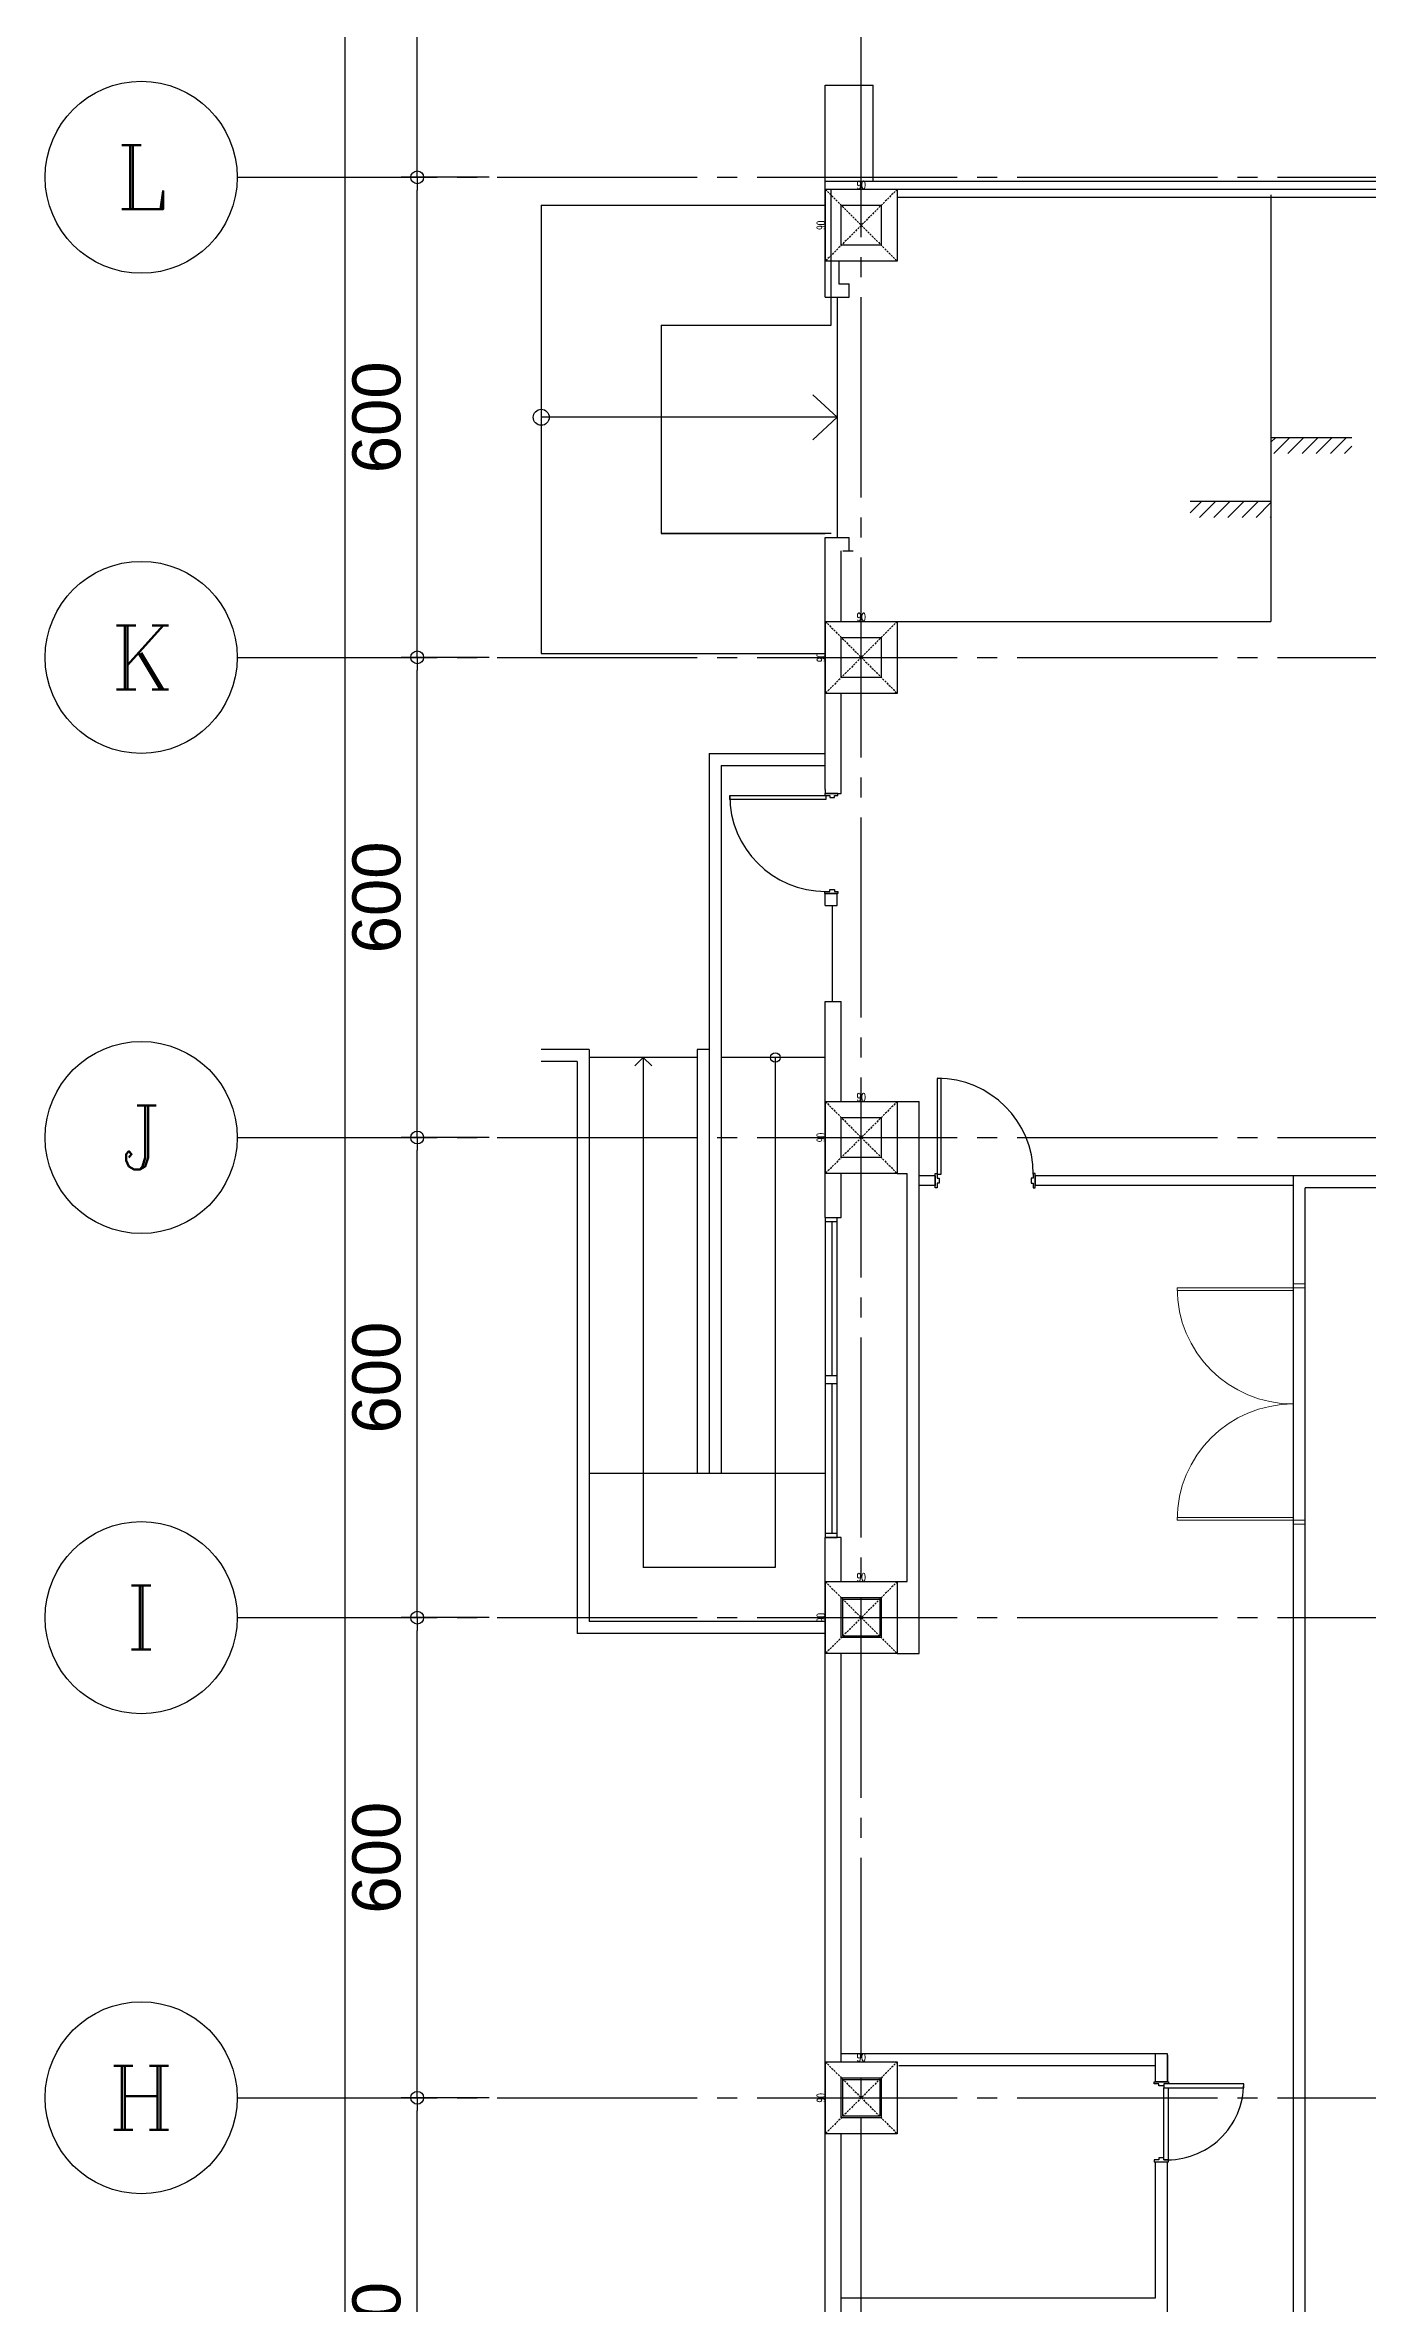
# Model space of a CAD drawing. Extents: x -18489 to 195597, y -1599 to 112111.
# Drawn here: x -960 to 693, y 15492 to 18315 of the extents above; entities that cross this region are included whole.
import ezdxf
from ezdxf.enums import TextEntityAlignment as Align

# ---------------------------------------------------------------- set-up
doc = ezdxf.new("R2010")
doc.units = 0
doc.header["$LTSCALE"] = 100
doc.linetypes.add('X-N-FAB-L10$0$COL-CEN-LIN', pattern=[3.25, 2.5, -0.25, 0.25, -0.25])
doc.linetypes.add('X-N-FAB-L10$0$HIDDEN', pattern=[0.375, 0.25, -0.125])
for name, color, linetype in [('X-N-FAB-L10$0$0-MC', 8, 'Continuous'), ('X-N-FAB-L10$0$0-NC', 8, 'Continuous'), ('X-N-FAB-L10$0$08', 8, 'Continuous'), ('X-N-FAB-L10$0$A-BLOCK', 8, 'Continuous'), ('X-N-FAB-L10$0$BEAM', 8, 'Continuous'), ('X-N-FAB-L10$0$BLOCK', 8, 'Continuous'), ('X-N-FAB-L10$0$CCL', 8, 'X-N-FAB-L10$0$COL-CEN-LIN'), ('X-N-FAB-L10$0$COL', 8, 'Continuous'), ('X-N-FAB-L10$0$COL-S', 8, 'Continuous'), ('X-N-FAB-L10$0$DIM', 8, 'Continuous'), ('X-N-FAB-L10$0$DOOR', 8, 'Continuous'), ('X-N-FAB-L10$0$WALL-P', 8, 'Continuous')]:
    doc.layers.add(name, color=color, linetype=linetype)
doc.styles.add('X-N-FAB-L10$0$COL-NUM', font='romanc')
doc.styles.add('X-N-FAB-L10$0$DIM', font='simplex.shx', dxfattribs={"width": 0.67, "bigfont": 'chineset.shx'})
doc.styles.add('X-N-FAB-L10$0$DimStyUse', font='romans.shx', dxfattribs={"width": 0.7})
doc.styles.add('X-N-FAB-L10$0$Gen-Text', font='arial.ttf', dxfattribs={"height": 2.5})
doc.dimstyles.new('X-N-FAB-L10$0$cirl', dxfattribs={"dimtxt": 200, "dimasz": 50, "dimexe": 50, "dimexo": 0, "dimgap": 20, "dimtad": 1, "dimdsep": 46, "dimtxsty": 'X-N-FAB-L10$0$DimStyUse', "dimblk": 'X-N-FAB-L10$0$_Origin', "dimcen": 10, "dimdle": 50, "dimclrt": 2, "dimazin": 0, "dimtfac": 1, "dimtix": 1, "dimtmove": 2, "dimatfit": 3, "dimfxl": 10, "dimtolj": 1, "dimarcsym": 0})
doc.dimstyles.new('X-N-FAB-L10$0$JJP_005_defpoint', dxfattribs={"dimtxt": 20, "dimasz": 0.5, "dimexe": 0.5, "dimexo": 0.5, "dimgap": 0.5, "dimtad": 1, "dimdsep": 46, "dimtxsty": 'X-N-FAB-L10$0$DIM', "dimblk": 'X-N-FAB-L10$0$_None', "dimcen": 10, "dimclrd": 256, "dimclre": 256, "dimclrt": 256, "dimadec": 0, "dimazin": 0, "dimtfac": 1, "dimtix": 1, "dimtmove": 2, "dimatfit": 3, "dimldrblk": 'X-N-FAB-L10$0$_None', "dimfxl": 0.5, "dimtolj": 1, "dimtzin": 0, "dimarcsym": 0})

# ---------------------------------------------------------------- blocks, each defined once
blk = doc.blocks.new('X-N-FAB-L10$0$cn-y')
at = {"layer": 'X-N-FAB-L10$0$0-MC'}
blk.add_circle((-50, 0), 50, dxfattribs=at)
at = {"layer": 'X-N-FAB-L10$0$0-NC', "style": 'X-N-FAB-L10$0$COL-NUM'}
blk.add_attdef('GRID-Y', text='', height=50, dxfattribs=at).set_placement((-50, 0), align=Align.MIDDLE_CENTER)
blk = doc.blocks.new('X-N-FAB-L10$0$_Origin')
at = {"color": 0, "linetype": 'ByBlock', "lineweight": -2}
blk.add_line((0, 0), (-1, 0), dxfattribs=at)
blk.add_circle((0, 0), 0.5, dxfattribs=at)
blk = doc.blocks.new('*D2503')
at = {"layer": 'DefPoints', "color": 0, "transparency": 16777216}
for p in [(-27595, 8800), (-27505, 8800), (-27505, 150)]:
    blk.add_point(p, dxfattribs=at)
at = {"layer": 'X-N-FAB-L10$0$DIM', "color": 0, "lineweight": -2, "transparency": 16777216}
for p, q in [((-27505, 8800), (-27615, 8800)), ((-27595, 166), (-27595, 8784)), ((-27505, 150), (-27615, 150))]:
    blk.add_line(p, q, dxfattribs=at)
at = {"layer": 'X-N-FAB-L10$0$DIM', "color": 0, "lineweight": -2, "transparency": 16777216, "xscale": 16, "yscale": 16, "zscale": 16}
for p, rotation in [((-27595, 8800), 90), ((-27595, 150), 270)]:
    blk.add_blockref('X-N-FAB-L10$0$_Origin', p, dxfattribs=dict(at, rotation=rotation))
at = {"layer": 'X-N-FAB-L10$0$DIM', "color": 2, "transparency": 16777216, "insert": (-27645.6, 4475), "char_height": 2.5, "attachment_point": 5, "rotation": 90, "style": 'X-N-FAB-L10$0$Gen-Text'}
blk.add_mtext('\\A1;{\\H24x;8650}', dxfattribs=at)
blk = doc.blocks.new('*D2511')
at = {"layer": 'DefPoints', "color": 0, "transparency": 16777216}
for p in [(-27505, 5150), (-27415, 5150), (-27415, 4550)]:
    blk.add_point(p, dxfattribs=at)
at = {"layer": 'X-N-FAB-L10$0$DIM', "color": 0, "lineweight": -2, "transparency": 16777216}
for p, q in [((-27415, 5150), (-27525, 5150)), ((-27505, 4566), (-27505, 5134)), ((-27415, 4550), (-27525, 4550))]:
    blk.add_line(p, q, dxfattribs=at)
at = {"layer": 'X-N-FAB-L10$0$DIM', "color": 0, "lineweight": -2, "transparency": 16777216, "xscale": 16, "yscale": 16, "zscale": 16}
for p, rotation in [((-27505, 5150), 90), ((-27505, 4550), 270)]:
    blk.add_blockref('X-N-FAB-L10$0$_Origin', p, dxfattribs=dict(at, rotation=rotation))
at = {"layer": 'X-N-FAB-L10$0$DIM', "color": 2, "transparency": 16777216, "insert": (-27555.6, 4850), "char_height": 2.5, "attachment_point": 5, "rotation": 90, "style": 'X-N-FAB-L10$0$Gen-Text'}
blk.add_mtext('\\A1;{\\H24x;600}', dxfattribs=at)
blk = doc.blocks.new('*D2512')
at = {"layer": 'DefPoints', "color": 0, "transparency": 16777216}
for p in [(-27505, 5750), (-27415, 5750), (-27415, 5150)]:
    blk.add_point(p, dxfattribs=at)
at = {"layer": 'X-N-FAB-L10$0$DIM', "color": 0, "lineweight": -2, "transparency": 16777216}
for p, q in [((-27415, 5750), (-27525, 5750)), ((-27505, 5166), (-27505, 5734)), ((-27415, 5150), (-27525, 5150))]:
    blk.add_line(p, q, dxfattribs=at)
at = {"layer": 'X-N-FAB-L10$0$DIM', "color": 0, "lineweight": -2, "transparency": 16777216, "xscale": 16, "yscale": 16, "zscale": 16}
for p, rotation in [((-27505, 5750), 90), ((-27505, 5150), 270)]:
    blk.add_blockref('X-N-FAB-L10$0$_Origin', p, dxfattribs=dict(at, rotation=rotation))
at = {"layer": 'X-N-FAB-L10$0$DIM', "color": 2, "transparency": 16777216, "insert": (-27555.6, 5450), "char_height": 2.5, "attachment_point": 5, "rotation": 90, "style": 'X-N-FAB-L10$0$Gen-Text'}
blk.add_mtext('\\A1;{\\H24x;600}', dxfattribs=at)
blk = doc.blocks.new('*D2513')
at = {"layer": 'DefPoints', "color": 0, "transparency": 16777216}
for p in [(-27505, 6350), (-27415, 6350), (-27415, 5750)]:
    blk.add_point(p, dxfattribs=at)
at = {"layer": 'X-N-FAB-L10$0$DIM', "color": 0, "lineweight": -2, "transparency": 16777216}
for p, q in [((-27415, 6350), (-27525, 6350)), ((-27505, 5766), (-27505, 6334)), ((-27415, 5750), (-27525, 5750))]:
    blk.add_line(p, q, dxfattribs=at)
at = {"layer": 'X-N-FAB-L10$0$DIM', "color": 0, "lineweight": -2, "transparency": 16777216, "xscale": 16, "yscale": 16, "zscale": 16}
for p, rotation in [((-27505, 6350), 90), ((-27505, 5750), 270)]:
    blk.add_blockref('X-N-FAB-L10$0$_Origin', p, dxfattribs=dict(at, rotation=rotation))
at = {"layer": 'X-N-FAB-L10$0$DIM', "color": 2, "transparency": 16777216, "insert": (-27555.6, 6050), "char_height": 2.5, "attachment_point": 5, "rotation": 90, "style": 'X-N-FAB-L10$0$Gen-Text'}
blk.add_mtext('\\A1;{\\H24x;600}', dxfattribs=at)
blk = doc.blocks.new('*D2514')
at = {"layer": 'DefPoints', "color": 0, "transparency": 16777216}
for p in [(-27505, 6950), (-27415, 6950), (-27415, 6350)]:
    blk.add_point(p, dxfattribs=at)
at = {"layer": 'X-N-FAB-L10$0$DIM', "color": 0, "lineweight": -2, "transparency": 16777216}
for p, q in [((-27415, 6950), (-27525, 6950)), ((-27505, 6366), (-27505, 6934)), ((-27415, 6350), (-27525, 6350))]:
    blk.add_line(p, q, dxfattribs=at)
at = {"layer": 'X-N-FAB-L10$0$DIM', "color": 0, "lineweight": -2, "transparency": 16777216, "xscale": 16, "yscale": 16, "zscale": 16}
for p, rotation in [((-27505, 6950), 90), ((-27505, 6350), 270)]:
    blk.add_blockref('X-N-FAB-L10$0$_Origin', p, dxfattribs=dict(at, rotation=rotation))
at = {"layer": 'X-N-FAB-L10$0$DIM', "color": 2, "transparency": 16777216, "insert": (-27555.6, 6650), "char_height": 2.5, "attachment_point": 5, "rotation": 90, "style": 'X-N-FAB-L10$0$Gen-Text'}
blk.add_mtext('\\A1;{\\H24x;600}', dxfattribs=at)
blk = doc.blocks.new('*D2515')
at = {"layer": 'DefPoints', "color": 0, "transparency": 16777216}
for p in [(-27505, 7550), (-27415, 7550), (-27415, 6950)]:
    blk.add_point(p, dxfattribs=at)
at = {"layer": 'X-N-FAB-L10$0$DIM', "color": 0, "lineweight": -2, "transparency": 16777216}
for p, q in [((-27415, 7550), (-27525, 7550)), ((-27505, 6966), (-27505, 7534)), ((-27415, 6950), (-27525, 6950))]:
    blk.add_line(p, q, dxfattribs=at)
at = {"layer": 'X-N-FAB-L10$0$DIM', "color": 0, "lineweight": -2, "transparency": 16777216, "xscale": 16, "yscale": 16, "zscale": 16}
for p, rotation in [((-27505, 7550), 90), ((-27505, 6950), 270)]:
    blk.add_blockref('X-N-FAB-L10$0$_Origin', p, dxfattribs=dict(at, rotation=rotation))
at = {"layer": 'X-N-FAB-L10$0$DIM', "color": 2, "transparency": 16777216, "insert": (-27555.6, 7250), "char_height": 2.5, "attachment_point": 5, "rotation": 90, "style": 'X-N-FAB-L10$0$Gen-Text'}
blk.add_mtext('\\A1;{\\H24x;600}', dxfattribs=at)
blk = doc.blocks.new('*D2516')
at = {"layer": 'DefPoints', "color": 0, "transparency": 16777216}
for p in [(-27505, 8150), (-27415, 8150), (-27415, 7550)]:
    blk.add_point(p, dxfattribs=at)
at = {"layer": 'X-N-FAB-L10$0$DIM', "color": 0, "lineweight": -2, "transparency": 16777216}
for p, q in [((-27415, 8150), (-27525, 8150)), ((-27505, 7566), (-27505, 8134)), ((-27415, 7550), (-27525, 7550))]:
    blk.add_line(p, q, dxfattribs=at)
at = {"layer": 'X-N-FAB-L10$0$DIM', "color": 0, "lineweight": -2, "transparency": 16777216, "xscale": 16, "yscale": 16, "zscale": 16}
for p, rotation in [((-27505, 8150), 90), ((-27505, 7550), 270)]:
    blk.add_blockref('X-N-FAB-L10$0$_Origin', p, dxfattribs=dict(at, rotation=rotation))
at = {"layer": 'X-N-FAB-L10$0$DIM', "color": 2, "transparency": 16777216, "insert": (-27555.6, 7850), "char_height": 2.5, "attachment_point": 5, "rotation": 90, "style": 'X-N-FAB-L10$0$Gen-Text'}
blk.add_mtext('\\A1;{\\H24x;600}', dxfattribs=at)
blk = doc.blocks.new('*D2400')
at = {"layer": 'DefPoints', "lineweight": -2, "transparency": 16777216}
blk.add_line((0, 0), (90, 0), dxfattribs=at)
at = {"layer": 'DefPoints', "color": 0, "transparency": 16777216}
for p in [(0, 0), (90, 0), (90, 0)]:
    blk.add_point(p, dxfattribs=at)
at = {"layer": 'DefPoints', "transparency": 16777216, "insert": (45, 5.5), "char_height": 10, "attachment_point": 5, "style": 'X-N-FAB-L10$0$DIM'}
blk.add_mtext('\\A1;90', dxfattribs=at)
blk = doc.blocks.new('X-N-FAB-L10$0$_None')
blk = doc.blocks.new('*D2401')
at = {"layer": 'DefPoints', "lineweight": -2, "transparency": 16777216}
blk.add_line((0, 0), (0, -90), dxfattribs=at)
at = {"layer": 'DefPoints', "color": 0, "transparency": 16777216}
for p in [(0, 0), (0, -90), (0, -90)]:
    blk.add_point(p, dxfattribs=at)
at = {"layer": 'DefPoints', "transparency": 16777216, "insert": (-5.5, -45), "char_height": 10, "attachment_point": 5, "rotation": 90, "style": 'X-N-FAB-L10$0$DIM'}
blk.add_mtext('\\A1;90', dxfattribs=at)
blk = doc.blocks.new('*D2823')
at = {"layer": 'DefPoints', "lineweight": -2, "transparency": 16777216}
blk.add_line((15, 15795), (105, 15795), dxfattribs=at)
at = {"layer": 'DefPoints', "color": 0, "transparency": 16777216}
for p in [(15, 15795), (105, 15795), (105, 15795)]:
    blk.add_point(p, dxfattribs=at)
at = {"layer": 'DefPoints', "transparency": 16777216, "insert": (60, 15800.5), "char_height": 10, "attachment_point": 5, "style": 'X-N-FAB-L10$0$DIM'}
blk.add_mtext('\\A1;90', dxfattribs=at)
blk = doc.blocks.new('*D2824')
at = {"layer": 'DefPoints', "lineweight": -2, "transparency": 16777216}
blk.add_line((15, 15795), (15, 15705), dxfattribs=at)
at = {"layer": 'DefPoints', "color": 0, "transparency": 16777216}
for p in [(15, 15795), (15, 15705), (15, 15705)]:
    blk.add_point(p, dxfattribs=at)
at = {"layer": 'DefPoints', "transparency": 16777216, "insert": (9.5, 15750), "char_height": 10, "attachment_point": 5, "rotation": 90, "style": 'X-N-FAB-L10$0$DIM'}
blk.add_mtext('\\A1;90', dxfattribs=at)
blk = doc.blocks.new('*D2825')
at = {"layer": 'DefPoints', "lineweight": -2, "transparency": 16777216}
blk.add_line((15, 16395), (105, 16395), dxfattribs=at)
at = {"layer": 'DefPoints', "color": 0, "transparency": 16777216}
for p in [(15, 16395), (105, 16395), (105, 16395)]:
    blk.add_point(p, dxfattribs=at)
at = {"layer": 'DefPoints', "transparency": 16777216, "insert": (60, 16400.5), "char_height": 10, "attachment_point": 5, "style": 'X-N-FAB-L10$0$DIM'}
blk.add_mtext('\\A1;90', dxfattribs=at)
blk = doc.blocks.new('*D2826')
at = {"layer": 'DefPoints', "lineweight": -2, "transparency": 16777216}
blk.add_line((15, 16395), (15, 16305), dxfattribs=at)
at = {"layer": 'DefPoints', "color": 0, "transparency": 16777216}
for p in [(15, 16395), (15, 16305), (15, 16305)]:
    blk.add_point(p, dxfattribs=at)
at = {"layer": 'DefPoints', "transparency": 16777216, "insert": (9.5, 16350), "char_height": 10, "attachment_point": 5, "rotation": 90, "style": 'X-N-FAB-L10$0$DIM'}
blk.add_mtext('\\A1;90', dxfattribs=at)
blk = doc.blocks.new('*D2827')
at = {"layer": 'DefPoints', "lineweight": -2, "transparency": 16777216}
blk.add_line((15, 16995), (105, 16995), dxfattribs=at)
at = {"layer": 'DefPoints', "color": 0, "transparency": 16777216}
for p in [(15, 16995), (105, 16995), (105, 16995)]:
    blk.add_point(p, dxfattribs=at)
at = {"layer": 'DefPoints', "transparency": 16777216, "insert": (60, 17000.5), "char_height": 10, "attachment_point": 5, "style": 'X-N-FAB-L10$0$DIM'}
blk.add_mtext('\\A1;90', dxfattribs=at)
blk = doc.blocks.new('*D2828')
at = {"layer": 'DefPoints', "lineweight": -2, "transparency": 16777216}
blk.add_line((15, 16995), (15, 16905), dxfattribs=at)
at = {"layer": 'DefPoints', "color": 0, "transparency": 16777216}
for p in [(15, 16995), (15, 16905), (15, 16905)]:
    blk.add_point(p, dxfattribs=at)
at = {"layer": 'DefPoints', "transparency": 16777216, "insert": (9.5, 16950), "char_height": 10, "attachment_point": 5, "rotation": 90, "style": 'X-N-FAB-L10$0$DIM'}
blk.add_mtext('\\A1;90', dxfattribs=at)
blk = doc.blocks.new('*D2829')
at = {"layer": 'DefPoints', "lineweight": -2, "transparency": 16777216}
blk.add_line((15, 17595), (105, 17595), dxfattribs=at)
at = {"layer": 'DefPoints', "color": 0, "transparency": 16777216}
for p in [(15, 17595), (105, 17595), (105, 17595)]:
    blk.add_point(p, dxfattribs=at)
at = {"layer": 'DefPoints', "transparency": 16777216, "insert": (60, 17600.5), "char_height": 10, "attachment_point": 5, "style": 'X-N-FAB-L10$0$DIM'}
blk.add_mtext('\\A1;90', dxfattribs=at)
blk = doc.blocks.new('*D2830')
at = {"layer": 'DefPoints', "lineweight": -2, "transparency": 16777216}
blk.add_line((15, 17595), (15, 17505), dxfattribs=at)
at = {"layer": 'DefPoints', "color": 0, "transparency": 16777216}
for p in [(15, 17595), (15, 17505), (15, 17505)]:
    blk.add_point(p, dxfattribs=at)
at = {"layer": 'DefPoints', "transparency": 16777216, "insert": (9.5, 17550), "char_height": 10, "attachment_point": 5, "rotation": 90, "style": 'X-N-FAB-L10$0$DIM'}
blk.add_mtext('\\A1;90', dxfattribs=at)
blk = doc.blocks.new('*D2831')
at = {"layer": 'DefPoints', "lineweight": -2, "transparency": 16777216}
blk.add_line((15, 18135), (105, 18135), dxfattribs=at)
at = {"layer": 'DefPoints', "color": 0, "transparency": 16777216}
for p in [(15, 18135), (105, 18135), (105, 18135)]:
    blk.add_point(p, dxfattribs=at)
at = {"layer": 'DefPoints', "transparency": 16777216, "insert": (60, 18140.5), "char_height": 10, "attachment_point": 5, "style": 'X-N-FAB-L10$0$DIM'}
blk.add_mtext('\\A1;90', dxfattribs=at)
blk = doc.blocks.new('*D2832')
at = {"layer": 'DefPoints', "lineweight": -2, "transparency": 16777216}
blk.add_line((15, 18135), (15, 18045), dxfattribs=at)
at = {"layer": 'DefPoints', "color": 0, "transparency": 16777216}
for p in [(15, 18135), (15, 18045), (15, 18045)]:
    blk.add_point(p, dxfattribs=at)
at = {"layer": 'DefPoints', "transparency": 16777216, "insert": (9.5, 18090), "char_height": 10, "attachment_point": 5, "rotation": 90, "style": 'X-N-FAB-L10$0$DIM'}
blk.add_mtext('\\A1;90', dxfattribs=at)
blk = doc.blocks.new('*U2399')
at = {"layer": 'DefPoints', "linetype": 'X-N-FAB-L10$0$HIDDEN', "ltscale": 0.1}
for p, q in [((90, 0), (0, -90)), ((0, 0), (90, -90))]:
    blk.add_line(p, q, dxfattribs=at)
at = {"layer": 'X-N-FAB-L10$0$COL', "ltscale": 0.1}
blk.add_lwpolyline([(0, 0), (90, 0), (90, -90), (0, -90)], close=True, dxfattribs=at)
at = {"layer": 'DefPoints'}
dim = blk.add_linear_dim(base=(0, -90), p1=(0, 0), p2=(0, -90), angle=90, dimstyle='X-N-FAB-L10$0$JJP_005_defpoint', override={"dimtxt": 10}, dxfattribs=at)
dim.commit()
dim.dimension.update_dxf_attribs({"geometry": '*D2401', "text_midpoint": (-5.5, -45)})
dim = blk.add_linear_dim(base=(90, 0), p1=(0, 0), p2=(90, 0), dimstyle='X-N-FAB-L10$0$JJP_005_defpoint', override={"dimtxt": 10}, dxfattribs=at)
dim.commit()
dim.dimension.update_dxf_attribs({"geometry": '*D2400', "text_midpoint": (45, 5.5)})
blk = doc.blocks.new('X-N-FAB-L10$0$A$C467ba2ca')
at = {"layer": 'X-N-FAB-L10$0$CCL'}
for p, q in [((-26950, 0), (-26950, 9160)), ((-27730, 7550), (360, 7550)), ((-27730, 6950), (360, 6950)), ((-27730, 6350), (360, 6350)), ((-27730, 5750), (360, 5750)), ((-27730, 5150), (360, 5150))]:
    blk.add_line(p, q, dxfattribs=at)
at = {"layer": 'X-N-FAB-L10$0$COL-S'}
for points in [[(-26975, 7515), (-26925, 7515), (-26925, 7465), (-26975, 7465)], [(-26975, 6975), (-26925, 6975), (-26925, 6925), (-26975, 6925)], [(-26975, 6375), (-26925, 6375), (-26925, 6325), (-26975, 6325)], [(-26975, 5775), (-26925, 5775), (-26925, 5725), (-26975, 5725)], [(-26975, 5175), (-26925, 5175), (-26925, 5125), (-26975, 5125)]]:
    blk.add_lwpolyline(points, close=True, dxfattribs=at)
at = {"layer": 'X-N-FAB-L10$0$A-BLOCK'}
ref = blk.add_blockref('X-N-FAB-L10$0$cn-y', (-27730, 7550), dxfattribs=dict(at, xscale=2.399999999999997, yscale=2.399999999999997, zscale=2.399999999999997))
ref.add_attrib('GRID-Y', 'L', dxfattribs={"layer": 'X-N-FAB-L10$0$0-NC', "height": 80, "style": 'X-N-FAB-L10$0$COL-NUM'}).set_placement((-27850, 7550), align=Align.MIDDLE_CENTER)
ref = blk.add_blockref('X-N-FAB-L10$0$cn-y', (-27730, 6950), dxfattribs=dict(at, xscale=2.399999999999997, yscale=2.399999999999997, zscale=2.399999999999997))
ref.add_attrib('GRID-Y', 'K', dxfattribs={"layer": 'X-N-FAB-L10$0$0-NC', "height": 80, "style": 'X-N-FAB-L10$0$COL-NUM'}).set_placement((-27850, 6950), align=Align.MIDDLE_CENTER)
ref = blk.add_blockref('X-N-FAB-L10$0$cn-y', (-27730, 6350), dxfattribs=dict(at, xscale=2.399999999999997, yscale=2.399999999999997, zscale=2.399999999999997))
ref.add_attrib('GRID-Y', 'J', dxfattribs={"layer": 'X-N-FAB-L10$0$0-NC', "height": 80, "style": 'X-N-FAB-L10$0$COL-NUM'}).set_placement((-27850, 6350), align=Align.MIDDLE_CENTER)
ref = blk.add_blockref('X-N-FAB-L10$0$cn-y', (-27730, 5750), dxfattribs=dict(at, xscale=2.399999999999997, yscale=2.399999999999997, zscale=2.399999999999997))
ref.add_attrib('GRID-Y', 'I', dxfattribs={"layer": 'X-N-FAB-L10$0$0-NC', "height": 80, "style": 'X-N-FAB-L10$0$COL-NUM'}).set_placement((-27850, 5750), align=Align.MIDDLE_CENTER)
ref = blk.add_blockref('X-N-FAB-L10$0$cn-y', (-27730, 5150), dxfattribs=dict(at, xscale=2.399999999999997, yscale=2.399999999999997, zscale=2.399999999999997))
ref.add_attrib('GRID-Y', 'H', dxfattribs={"layer": 'X-N-FAB-L10$0$0-NC', "height": 80, "style": 'X-N-FAB-L10$0$COL-NUM'}).set_placement((-27850, 5150), align=Align.MIDDLE_CENTER)
at = {"layer": 'X-N-FAB-L10$0$BEAM'}
for p in [(-26995, 7535), (-26995, 6995), (-26995, 6395), (-26995, 5795), (-26995, 5195)]:
    blk.add_blockref('*U2399', p, dxfattribs=at)
at = {"layer": 'X-N-FAB-L10$0$DIM'}
for base, p1, p2, picture, middle in [((-27595, 8800), (-27505, 150), (-27505, 8800), '*D2503', (-27645.634, 4475)), ((-27505, 8150), (-27415, 7550), (-27415, 8150), '*D2516', (-27555.634, 7850)), ((-27505, 7550), (-27415, 6950), (-27415, 7550), '*D2515', (-27555.634, 7250)), ((-27505, 6950), (-27415, 6350), (-27415, 6950), '*D2514', (-27555.634, 6650)), ((-27505, 6350), (-27415, 5750), (-27415, 6350), '*D2513', (-27555.634, 6050)), ((-27505, 5750), (-27415, 5150), (-27415, 5750), '*D2512', (-27555.634, 5450)), ((-27505, 5150), (-27415, 4550), (-27415, 5150), '*D2511', (-27555.634, 4850))]:
    dim = blk.add_linear_dim(base=base, p1=p1, p2=p2, angle=90, text='{\\H24x;<>}', dimstyle='X-N-FAB-L10$0$cirl', override={"dimtxt": 60, "dimasz": 16, "dimexe": 20, "dimgap": 20, "dimtxsty": 'X-N-FAB-L10$0$Gen-Text'}, dxfattribs=at)
    dim.commit()
    dim.dimension.update_dxf_attribs({"geometry": picture, "text_midpoint": middle})
blk = doc.blocks.new('X-N-FAB-L10')
at = {"layer": 'DefPoints', "color": 8, "linetype": 'X-N-FAB-L10$0$HIDDEN', "ltscale": 0.1}
for p, q in [((105, 18135), (15, 18045)), ((15, 18135), (105, 18045)), ((105, 17595), (15, 17505)), ((15, 17595), (105, 17505)), ((105, 16995), (15, 16905)), ((15, 16995), (105, 16905)), ((105, 16395), (15, 16305)), ((15, 16395), (105, 16305)), ((105, 15795), (15, 15705)), ((15, 15795), (105, 15705))]:
    blk.add_line(p, q, dxfattribs=at)
at = {"layer": 'X-N-FAB-L10$0$08'}
for p, q in [((15, 18265), (75, 18265)), ((15, 18145), (15, 18265)), ((75, 18145), (75, 18265)), ((15, 18000), (15, 18145)), ((15, 18145), (905, 18145)), ((22.5, 17965), (22.5, 18135)), ((22.5, 18135), (915, 18135)), ((105, 18125), (105, 18045)), ((105, 18125), (905, 18125)), ((572, 18128), (572, 17595)), ((-340, 18115), (-340, 17555)), ((-340, 18115), (15, 18115)), ((105, 18045), (32, 18045)), ((32, 18045), (32, 18017)), ((32, 18017), (45, 18017)), ((45, 18000), (45, 18017)), ((15, 18000), (45, 18000)), ((30, 18000), (30, 17700)), ((-190, 17965), (15, 17965)), ((-190, 17965), (22.5, 17965)), ((-190, 17965), (-190, 17705)), ((-190, 17965), (-190, 17705)), ((30, 17850), (-340, 17850)), ((572, 17824.948), (673.047, 17824.948)), ((572, 17819.014), (577.934, 17824.948)), ((575.612, 17804.948), (595.612, 17824.948)), ((593.289, 17804.948), (613.289, 17824.948)), ((610.967, 17804.948), (630.967, 17824.948)), ((628.645, 17804.948), (648.645, 17824.948)), ((646.322, 17804.948), (666.322, 17824.948)), ((664, 17804.948), (673.047, 17813.995)), ((572, 17744.948), (470.953, 17744.948)), ((470.953, 17730.786), (485.116, 17744.948)), ((482.793, 17724.948), (502.793, 17744.948)), ((500.471, 17724.948), (520.471, 17744.948)), ((518.149, 17724.948), (538.149, 17744.948)), ((535.826, 17724.948), (555.826, 17744.948)), ((553.504, 17724.948), (572, 17743.444)), ((-190, 17705), (15, 17705)), ((22.5, 17705), (-190, 17705)), ((15, 17385), (15, 17700)), ((15, 17700), (45, 17700)), ((45, 17683), (45, 17700)), ((571.182, 17724.948), (572, 17725.766)), ((35, 17595), (35, 17683)), ((37, 17683), (50, 17683)), ((35, 17595), (105, 17595)), ((105, 17595), (572, 17595)), ((105, 17595), (105, 17505)), ((-340, 17555), (15, 17555)), ((105, 17505), (35, 17505)), ((35, 17380), (35, 17505)), ((-130, 17430), (-130, 16530)), ((-130, 17430), (15, 17430)), ((-115, 17415), (-115, 16530)), ((-115, 17415), (15, 17415)), ((15, 17385), (15, 17380)), ((15, 17380), (30, 17380)), ((15, 17380), (35, 17380)), ((15, 17255), (30, 17255)), ((15, 17250), (15, 17255)), ((15, 17240), (15, 17250)), ((30, 17240), (30, 17255)), ((15, 17240), (30, 17240)), ((23.5, 17240), (23.5, 17120)), ((15, 16850), (15, 17120)), ((15, 17120), (35, 17120)), ((35, 16995), (35, 17120)), ((-280, 17060), (-340, 17060)), ((-280, 17060), (-280, 16345)), ((-145, 17050), (-280, 17050)), ((-212.5, 17050), (-223.107, 17039.393)), ((-212.5, 17050), (-212.5, 16412.5)), ((-212.5, 17050), (-201.893, 17039.393)), ((-145, 17060), (-145, 16530)), ((-130, 17060), (-145, 17060)), ((15, 17050), (-115, 17050)), ((-47.5, 17050), (-47.5, 16412.5)), ((-295, 17045), (-340, 17045)), ((-295, 17045), (-295, 16330)), ((105, 16995), (132.5, 16995)), ((132.5, 16305), (132.5, 16995)), ((35, 16850), (35, 16905)), ((105, 16905), (117.5, 16905)), ((117.5, 16395), (117.5, 16905)), ((152.5, 16902), (132.5, 16902)), ((152.5, 16890), (132.5, 16890)), ((152.5, 16902), (152.5, 16890)), ((600.3, 16902), (277.5, 16902)), ((277.5, 16902), (277.5, 16890)), ((600.3, 16890), (277.5, 16890)), ((15, 16850), (15, 16450)), ((15, 16850), (30, 16850)), ((15, 16850), (30, 16850)), ((15, 16845), (30, 16845)), ((23.5, 16652.5), (23.5, 16845)), ((30, 16450), (30, 16850)), ((15, 16652.5), (30, 16652.5)), ((15, 16642.5), (30, 16642.5)), ((23.5, 16455), (23.5, 16642.5)), ((15, 16530), (-280, 16530)), ((30, 16455), (15, 16455)), ((30, 16450), (15, 16450)), ((15, 16450), (30, 16450)), ((15, 13804.5), (15, 16450)), ((35, 16395), (35, 16450)), ((-47.5, 16412.5), (-212.5, 16412.5)), ((35, 16395), (105, 16395)), ((105, 16395), (105, 16305)), ((105, 16395), (117.5, 16395)), ((15, 16345), (-280, 16345)), ((15, 16330), (-295, 16330)), ((105, 16305), (35, 16305)), ((35, 15795), (35, 16305)), ((105, 16305), (132.5, 16305)), ((442.5, 15805), (35, 15805)), ((35, 15795), (105, 15795)), ((105, 15795), (105, 15705)), ((427.5, 15790), (107, 15790)), ((427.5, 15790), (427.5, 15805)), ((427.5, 15770), (427.5, 15790)), ((427.5, 15770), (427.5, 15790)), ((442.5, 15770), (442.5, 15805)), ((442.5, 15770), (442.5, 15805)), ((442.5, 15803.3), (442.5, 15770)), ((442.5, 15803.3), (442.5, 15770)), ((442.5, 15800), (442.5, 15770)), ((442.5, 15800), (442.5, 15770)), ((442.5, 15770), (427.5, 15770)), ((442.5, 15770), (427.5, 15770)), ((438, 15675), (438, 15762.5)), ((444, 15672.5), (444, 15762.5)), ((105, 15705), (35, 15705)), ((35, 15195), (35, 15705)), ((427.5, 15670), (442.5, 15670)), ((427.5, 15670), (442.5, 15670)), ((427.5, 15500), (427.5, 15670)), ((442.5, 15411.5), (442.5, 15670)), ((35, 15500), (427.5, 15500)), ((35, 15500), (427.5, 15500))]:
    blk.add_line(p, q, dxfattribs=at)
for points in [[(35, 18115), (85, 18115), (85, 18065), (35, 18065)], [(35, 17575), (85, 17575), (85, 17525), (35, 17525)], [(-104.404, 17377.5), (15.5, 17377.5), (15.5, 17372.5), (-104.404, 17372.5)], [(17.7, 17380), (14.5, 17380), (14.5, 17377.5), (20.5, 17377.5), (20.5, 17375), (26.5, 17375), (26.5, 17377.5), (30.5, 17377.5), (30.5, 17380), (27.3, 17380)], [(155, 17023.904), (155, 16904), (160, 16904), (160, 17023.904)], [(35, 16975), (85, 16975), (85, 16925), (35, 16925)], [(152.5, 16901.8), (152.5, 16905), (155, 16905), (155, 16899), (157.5, 16899), (157.5, 16893), (155, 16893), (155, 16887), (152.5, 16887), (152.5, 16890.2)], [(277.5, 16901.8), (277.5, 16905), (275, 16905), (275, 16899), (272.5, 16899), (272.5, 16893), (275, 16893), (275, 16887), (277.5, 16887), (277.5, 16890.2)], [(35, 16375), (85, 16375), (85, 16325), (35, 16325)], [(37, 16373), (83, 16373), (83, 16327), (37, 16327)], [(35, 15775), (85, 15775), (85, 15725), (35, 15725)], [(37, 15773), (83, 15773), (83, 15727), (37, 15727)], [(440.8, 15770), (444, 15770), (444, 15767.5), (438, 15767.5), (438, 15765), (432, 15765), (432, 15767.5), (426, 15767.5), (426, 15770), (429.2, 15770)], [(440.8, 15770), (444, 15770), (444, 15767.5), (438, 15767.5), (438, 15765), (432, 15765), (432, 15767.5), (426, 15767.5), (426, 15770), (429.2, 15770)], [(537.904, 15767.5), (438, 15767.5), (438, 15762.5), (537.904, 15762.5)], [(440.8, 15670), (444, 15670), (444, 15672.5), (438, 15672.5), (438, 15675), (432, 15675), (432, 15672.5), (426, 15672.5), (426, 15670), (429.2, 15670)], [(440.8, 15670), (444, 15670), (444, 15672.5), (438, 15672.5), (438, 15675), (432, 15675), (432, 15672.5), (426, 15672.5), (426, 15670), (429.2, 15670)]]:
    blk.add_lwpolyline(points, close=True, dxfattribs=at)
for points in [[(-0.412, 17878.233), (30, 17850), (-0.412, 17821.767)], [(30.5, 17255), (17.7, 17255), (14.5, 17255), (14.5, 17257.5), (20.5, 17257.5), (20.5, 17260), (26.5, 17260), (26.5, 17257.5), (30.5, 17257.5), (30.5, 17255)], [(30, 16850), (35, 16850)], [(35, 16450), (30, 16450)]]:
    blk.add_lwpolyline(points, dxfattribs=at)
for centre, radius in [((-340, 17850), 10), ((-47.5, 17050), 6)]:
    blk.add_circle(centre, radius, dxfattribs=at)
for centre, radius, start, end in [((15.5, 17377.5), 120, 180, 270), ((155, 16904), 120, 0, 90), ((442.164, 15768.248), 95.839, 267.509838, 359.552561)]:
    blk.add_arc(centre, radius, start, end, dxfattribs=at)
at = {"layer": 'X-N-FAB-L10$0$COL', "color": 8, "ltscale": 0.1}
for points in [[(15, 18135), (105, 18135), (105, 18045), (15, 18045)], [(15, 17595), (105, 17595), (105, 17505), (15, 17505)], [(15, 16995), (105, 16995), (105, 16905), (15, 16905)], [(15, 16395), (105, 16395), (105, 16305), (15, 16305)], [(15, 15795), (105, 15795), (105, 15705), (15, 15705)]]:
    blk.add_lwpolyline(points, close=True, dxfattribs=at)
at = {"layer": 'X-N-FAB-L10$0$COL-S', "color": 8}
for p, q in [((35, 18115), (85, 18115)), ((35, 18065), (35, 18115)), ((85, 18115), (85, 18065)), ((85, 18065), (35, 18065)), ((35, 17575), (85, 17575)), ((35, 17525), (35, 17575)), ((85, 17575), (85, 17525)), ((85, 17525), (35, 17525)), ((35, 16975), (85, 16975)), ((35, 16925), (35, 16975)), ((85, 16975), (85, 16925)), ((85, 16925), (35, 16925)), ((35, 16375), (85, 16375)), ((35, 16325), (35, 16375)), ((85, 16375), (85, 16325)), ((85, 16325), (35, 16325)), ((35, 15775), (85, 15775)), ((35, 15725), (35, 15775)), ((85, 15775), (85, 15725)), ((85, 15725), (35, 15725))]:
    blk.add_line(p, q, dxfattribs=at)
at = {"layer": 'X-N-FAB-L10$0$DOOR', "color": 8, "lineweight": 0}
for p, q in [((599.7, 16767), (599.7, 16762)), ((614.7, 16767), (599.7, 16767)), ((614.7, 16762), (614.7, 16767)), ((599.7, 16762), (454.7, 16762)), ((454.7, 16762), (454.7, 16759)), ((454.7, 16759), (599.7, 16759)), ((599.7, 16759), (599.7, 16762)), ((599.7, 16762), (614.7, 16762)), ((599.7, 16475), (454.7, 16475)), ((454.7, 16475), (454.7, 16472)), ((454.7, 16472), (599.7, 16472)), ((599.7, 16472), (599.7, 16475)), ((599.7, 16472), (599.7, 16467)), ((614.7, 16472), (599.7, 16472)), ((599.7, 16467), (614.7, 16467)), ((614.7, 16467), (614.7, 16472))]:
    blk.add_line(p, q, dxfattribs=at)
for centre, start, end in [((599.7, 16762), 180, 270), ((599.7, 16472), 90, 180)]:
    blk.add_arc(centre, 145, start, end, dxfattribs=at)
at = {"layer": 'X-N-FAB-L10$0$WALL-P'}
for p, q in [((600.3, 13895), (600.3, 16902)), ((905, 16902), (600.3, 16902)), ((614.7, 13909.4), (614.7, 16887)), ((905, 16887), (614.7, 16887))]:
    blk.add_line(p, q, dxfattribs=at)
at = {"layer": 'X-N-FAB-L10$0$BLOCK'}
blk.add_blockref('X-N-FAB-L10$0$A$C467ba2ca', (27010, 10600), dxfattribs=at)
at = {"layer": 'DefPoints', "color": 8}
for base, p1, p2, picture, middle in [((15, 18045), (15, 18135), (15, 18045), '*D2832', (9.5, 18090)), ((15, 17505), (15, 17595), (15, 17505), '*D2830', (9.5, 17550)), ((15, 16905), (15, 16995), (15, 16905), '*D2828', (9.5, 16950)), ((15, 16305), (15, 16395), (15, 16305), '*D2826', (9.5, 16350)), ((15, 15705), (15, 15795), (15, 15705), '*D2824', (9.5, 15750))]:
    dim = blk.add_linear_dim(base=base, p1=p1, p2=p2, angle=90, dimstyle='X-N-FAB-L10$0$JJP_005_defpoint', override={"dimtxt": 10}, dxfattribs=at)
    dim.commit()
    dim.dimension.update_dxf_attribs({"geometry": picture, "text_midpoint": middle})
for base, p1, p2, picture, middle in [((105, 18135), (15, 18135), (105, 18135), '*D2831', (60, 18140.5)), ((105, 17595), (15, 17595), (105, 17595), '*D2829', (60, 17600.5)), ((105, 16995), (15, 16995), (105, 16995), '*D2827', (60, 17000.5)), ((105, 16395), (15, 16395), (105, 16395), '*D2825', (60, 16400.5)), ((105, 15795), (15, 15795), (105, 15795), '*D2823', (60, 15800.5))]:
    dim = blk.add_linear_dim(base=base, p1=p1, p2=p2, dimstyle='X-N-FAB-L10$0$JJP_005_defpoint', override={"dimtxt": 10}, dxfattribs=at)
    dim.commit()
    dim.dimension.update_dxf_attribs({"geometry": picture, "text_midpoint": middle})

msp = doc.modelspace()

# ---------------------------------------------------------------- block references
msp.add_blockref('X-N-FAB-L10', (0, 0))

doc.saveas('drawing.dxf')
